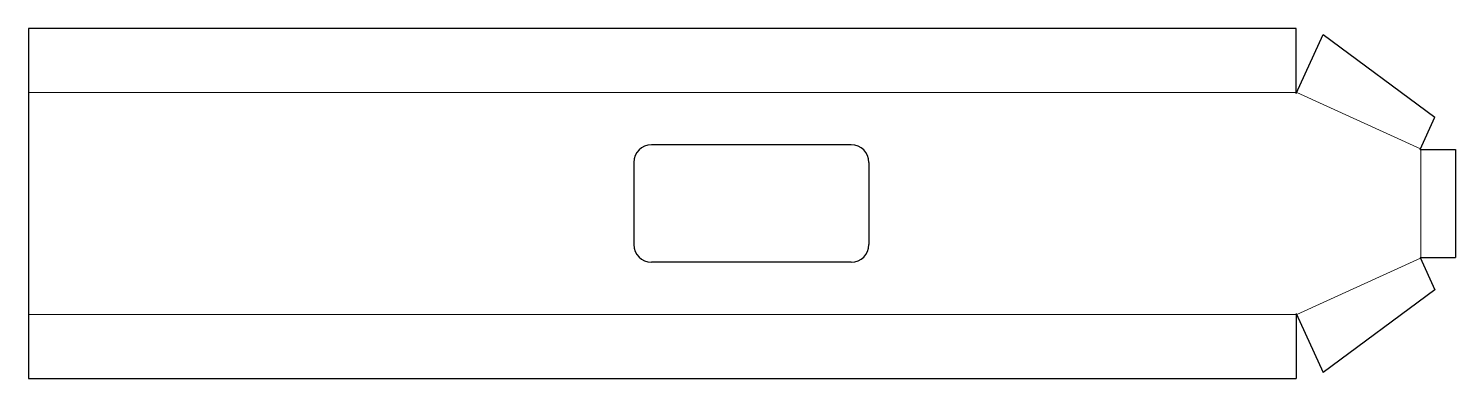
# Model space of a CAD drawing. Header units: millimetres. Extents: x 0 to 1214, y -49 to 249.
import ezdxf

# ---------------------------------------------------------------- set-up
doc = ezdxf.new("R2010")
doc.units = ezdxf.units.MM

msp = doc.modelspace()

# ---------------------------------------------------------------- linework, layer by layer
at = {"color": 7, "linetype": 'Continuous', "lineweight": 25}
for p, q in [((0, 249), (0, -49)), ((1078.6, 249), (0, 249)), ((1078.6, 193.8), (1078.6, 249)), ((1078.6, 193.8), (1101.5, 244)), ((1101.5, 244), (1196.4, 173.5)), ((1183.9, 146.1), (1196.4, 173.5)), ((700, 150), (530, 150)), ((1183.9, 146.1), (1214, 146.1)), ((1214, 146.1), (1214, 53.9)), ((515, 135), (515, 65)), ((715, 135), (715, 65)), ((700, 50), (530, 50)), ((1183.9, 53.9), (1214, 53.9)), ((1183.9, 53.9), (1196.4, 26.5)), ((1196.4, 26.5), (1101.5, -44)), ((1078.6, 6.2), (1101.5, -44)), ((1078.6, 6.2), (1078.6, -49)), ((0, -49), (1078.6, -49))]:
    msp.add_line(p, q, dxfattribs=at)
at = {"color": 8, "linetype": 'Continuous', "lineweight": 0}
for p, q in [((1078.6, 194.5), (0, 194.5)), ((1184.2, 146.6), (1079, 194.4)), ((1184.5, 53.9), (1184.5, 146.1)), ((1079, 5.6), (1184.2, 53.4)), ((0, 5.5), (1078.6, 5.5))]:
    msp.add_line(p, q, dxfattribs=at)
at = {"color": 7, "linetype": 'Continuous', "lineweight": 25}
for centre, start, end in [((530, 135), 90, 180), ((700, 135), 0, 90), ((530, 65), 180, 270), ((700, 65), 270, 0)]:
    msp.add_arc(centre, 15, start, end, dxfattribs=at)

doc.saveas('drawing.dxf')
